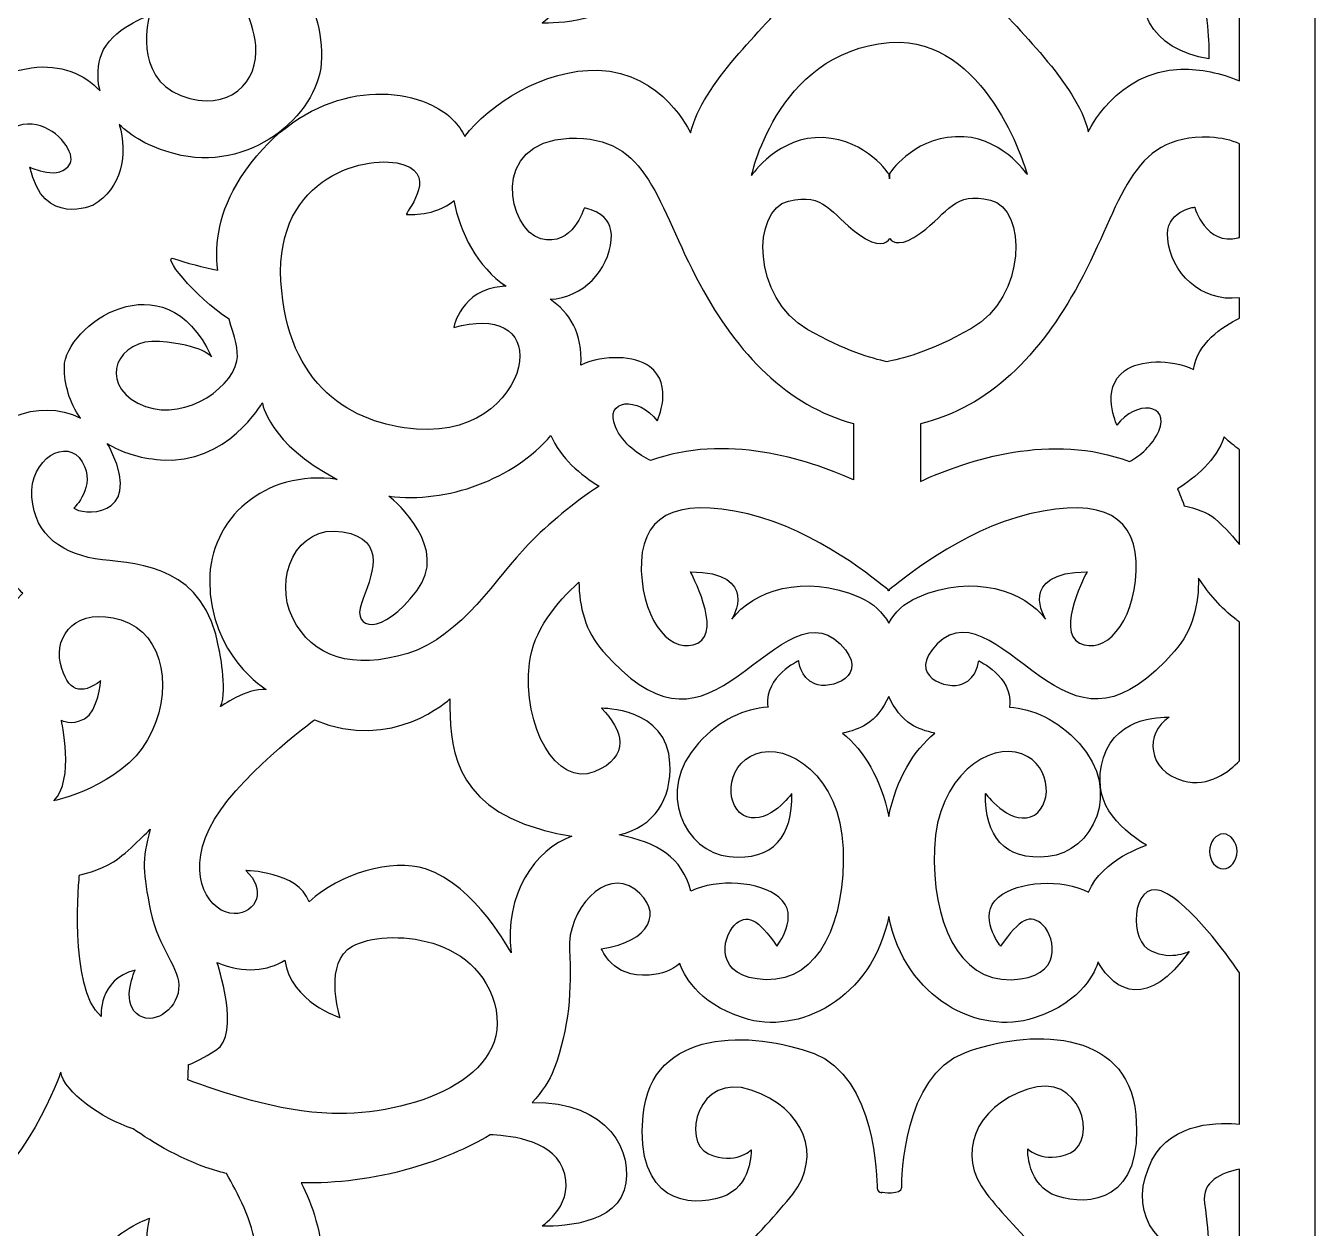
# Model space of a CAD drawing. Header units: centimetres. Extents: x -21.96 to -17.18, y -0.78 to 9.
# Drawn here: x -19.08 to -17.18, y 4.051 to 5.823 of the extents above; entities that cross this region are included whole.
import ezdxf

# ---------------------------------------------------------------- set-up
doc = ezdxf.new("R2010")
doc.units = ezdxf.units.CM
doc.header["$MEASUREMENT"] = 0
doc.layers.add('layer 1', color=7, linetype='Continuous')

msp = doc.modelspace()

# ---------------------------------------------------------------- linework, layer by layer
at = {"layer": 'layer 1', "color": 250}
for points, knots in [([(-21.95627, 9.00077), (-21.95627, 9.00077), (-17.17957, 9.00077), (-17.17957, 9.00077), (-17.17957, 9.00077), (-17.17957, 9.00077), (-17.17957, -0.7761), (-17.17957, -0.7761), (-17.17957, -0.7761), (-17.17957, -0.7761), (-21.95627, -0.7761), (-21.95627, -0.7761), (-21.95627, -0.7761), (-21.95627, -0.7761), (-21.95627, 9.00077), (-21.95627, 9.00077)], [0, 0, 0, 0, 0.2, 0.2, 0.2, 0.2, 0.4, 0.4, 0.4, 0.4, 0.6, 0.6, 0.6, 0.6, 1, 1, 1, 1]), ([(-17.2913, 6.19989), (-17.2913, 6.19989), (-17.2913, 5.97524), (-17.2913, 5.97524), (-17.2913, 5.97524), (-17.31628, 5.97772), (-17.39076, 5.97988), (-17.42011, 5.92201), (-17.42011, 5.92201), (-17.45559, 5.85198), (-17.42173, 5.78745), (-17.33621, 5.77371), (-17.33621, 5.77371), (-17.33621, 5.77371), (-17.3346, 5.80393), (-17.34266, 5.85884), (-17.34266, 5.85884), (-17.34734, 5.89067), (-17.31736, 5.90358), (-17.2913, 5.90882), (-17.2913, 5.90882), (-17.2913, 5.90882), (-17.2913, 5.7417), (-17.2913, 5.7417), (-17.2913, 5.7417), (-17.31871, 5.7528), (-17.34822, 5.75945), (-17.37742, 5.75854), (-17.37742, 5.75854), (-17.47371, 5.75557), (-17.51397, 5.66616), (-17.51397, 5.66616), (-17.51397, 5.66616), (-17.53147, 5.74067), (-17.62075, 5.81664), (-17.66452, 5.87328), (-17.66452, 5.87328), (-17.70828, 5.9299), (-17.68203, 5.99993), (-17.60325, 6.02674), (-17.60325, 6.02674), (-17.52446, 6.05356), (-17.49995, 5.95075), (-17.54022, 5.93288), (-17.54022, 5.93288), (-17.58049, 5.91499), (-17.60325, 5.93883), (-17.60325, 5.93883), (-17.60325, 5.93883), (-17.60325, 5.93883), (-17.605, 5.88371), (-17.55948, 5.86881), (-17.55948, 5.86881), (-17.51397, 5.85391), (-17.43168, 5.85987), (-17.44393, 5.9895), (-17.44393, 5.9895), (-17.45619, 6.11913), (-17.605, 6.11465), (-17.69604, 6.08038), (-17.69604, 6.08038), (-17.78707, 6.04611), (-17.78882, 5.89413), (-17.78882, 5.88222), (-17.78882, 5.88222), (-17.78882, 5.87029), (-17.81857, 5.87477), (-17.81857, 5.87477), (-17.81857, 5.87477), (-17.81857, 5.87477), (-17.81829, 5.8738), (-17.81829, 5.8738), (-17.81829, 5.8738), (-17.82225, 5.87498), (-17.82512, 5.8771), (-17.82512, 5.88079), (-17.82512, 5.88079), (-17.82512, 5.89269), (-17.82687, 6.04469), (-17.9179, 6.07895), (-17.9179, 6.07895), (-18.00894, 6.11321), (-18.15774, 6.1177), (-18.16999, 5.98807), (-18.16999, 5.98807), (-18.18225, 5.85844), (-18.09997, 5.85248), (-18.05446, 5.86738), (-18.05446, 5.86738), (-18.00894, 5.88227), (-18.01069, 5.93741), (-18.01069, 5.93741), (-18.01069, 5.93741), (-18.01069, 5.93741), (-18.03344, 5.91356), (-18.0737, 5.93143), (-18.0737, 5.93143), (-18.11397, 5.94933), (-18.08946, 6.05214), (-18.01069, 6.02533), (-18.01069, 6.02533), (-17.9319, 5.99849), (-17.90565, 5.92846), (-17.94941, 5.87185), (-17.94941, 5.87185), (-17.99317, 5.81522), (-18.08246, 5.73923), (-18.09997, 5.66474), (-18.09997, 5.66474), (-18.09997, 5.66474), (-18.14024, 5.75414), (-18.23651, 5.75712), (-18.23651, 5.75712), (-18.31583, 5.75958), (-18.39753, 5.70641), (-18.43267, 5.65928), (-18.43267, 5.65928), (-18.44058, 5.67676), (-18.45544, 5.69315), (-18.48019, 5.70518), (-18.48019, 5.70518), (-18.55709, 5.74257), (-18.68237, 5.7228), (-18.76295, 5.59865), (-18.76295, 5.59865), (-18.79544, 5.5486), (-18.80103, 5.50258), (-18.7968, 5.46246), (-18.7968, 5.46246), (-18.81645, 5.46677), (-18.84487, 5.47345), (-18.8602, 5.47924), (-18.8602, 5.47924), (-18.88321, 5.48797), (-18.83082, 5.42347), (-18.78009, 5.39014), (-18.78009, 5.39014), (-18.77218, 5.36481), (-18.76533, 5.34412), (-18.76848, 5.32909), (-18.76848, 5.32909), (-18.77823, 5.28298), (-18.85602, 5.23569), (-18.91438, 5.26644), (-18.91438, 5.26644), (-18.9727, 5.29718), (-18.94493, 5.3622), (-18.88242, 5.35747), (-18.88242, 5.35747), (-18.8199, 5.35273), (-18.80603, 5.335), (-18.80603, 5.335), (-18.80603, 5.335), (-18.87547, 5.48515), (-19.02273, 5.37994), (-19.02273, 5.31963), (-19.02273, 5.31963), (-19.02273, 5.29432), (-19.01521, 5.26753), (-18.99918, 5.24445), (-18.99918, 5.24445), (-19.05947, 5.27592), (-19.14533, 5.24242), (-19.16263, 5.17454), (-19.16263, 5.17454), (-19.18539, 5.08514), (-19.08416, 4.9863), (-19.08416, 4.9863), (-19.08416, 4.9863), (-19.13659, 4.93595), (-19.11105, 4.85127), (-19.11105, 4.85127), (-19.11105, 4.85127), (-19.14734, 4.87416), (-19.19304, 4.87988), (-19.21321, 4.82382), (-19.21321, 4.82382), (-19.23338, 4.76775), (-19.18364, 4.74487), (-19.18364, 4.74487), (-19.18364, 4.74487), (-19.19304, 4.77348), (-19.17155, 4.80552), (-19.13928, 4.80095), (-19.13928, 4.80095), (-19.10701, 4.79637), (-19.07878, 4.74373), (-19.09895, 4.70024), (-19.09895, 4.70024), (-19.11912, 4.65679), (-19.19575, 4.66021), (-19.28448, 4.72656), (-19.28448, 4.72656), (-19.3732, 4.79292), (-19.40317, 4.91963), (-19.39217, 5.00067), (-19.39217, 5.00067), (-19.38767, 5.03393), (-19.37701, 5.06325), (-19.36597, 5.08628), (-19.36597, 5.08628), (-19.34105, 5.06231), (-19.30971, 5.05073), (-19.27495, 5.05073), (-19.27495, 5.05073), (-19.20774, 5.05073), (-19.16674, 5.11612), (-19.16674, 5.11612), (-19.16674, 5.11612), (-19.23674, 5.10347), (-19.28127, 5.12697), (-19.31097, 5.18111), (-19.31097, 5.18111), (-19.34067, 5.23526), (-19.30885, 5.28762), (-19.25583, 5.33637), (-19.25583, 5.33637), (-19.2028, 5.38511), (-19.17735, 5.5548), (-19.17735, 5.5548), (-19.17735, 5.5548), (-19.10736, 5.76601), (-18.99918, 5.64685), (-19.01403, 5.61978), (-19.01403, 5.61978), (-19.02888, 5.59271), (-19.0734, 5.61436), (-19.0734, 5.61436), (-19.0734, 5.61436), (-19.05433, 5.52411), (-18.98008, 5.5584), (-18.98008, 5.5584), (-18.98008, 5.5584), (-18.93902, 5.58227), (-18.92824, 5.63269), (-18.94191, 5.67737), (-18.94191, 5.67737), (-18.92451, 5.65983), (-18.89861, 5.64436), (-18.86123, 5.63421), (-18.86123, 5.63421), (-18.74975, 5.60394), (-18.65012, 5.69073), (-18.64419, 5.76745), (-18.64419, 5.76745), (-18.64061, 5.81383), (-18.65871, 5.8606), (-18.67358, 5.89032), (-18.67358, 5.89032), (-18.62222, 5.88947), (-18.56702, 5.89595), (-18.51137, 5.91202), (-18.51137, 5.91202), (-18.46829, 5.92444), (-18.42859, 5.94128), (-18.39524, 5.96111), (-18.39524, 5.96111), (-18.37481, 5.96072), (-18.3071, 5.95606), (-18.28864, 5.91253), (-18.28864, 5.91253), (-18.2668, 5.8611), (-18.31886, 5.82679), (-18.31886, 5.82679), (-18.31886, 5.82679), (-18.31886, 5.82679), (-18.21477, 5.82108), (-18.19798, 5.87966), (-18.19798, 5.87966), (-18.18183, 5.936), (-18.22157, 6.01082), (-18.33363, 6.00886), (-18.33363, 6.00886), (-18.3187, 6.02451), (-18.30762, 6.04104), (-18.3013, 6.05801), (-18.3013, 6.05801), (-18.27853, 6.11912), (-18.27503, 6.17574), (-18.27853, 6.23383), (-18.27853, 6.23383), (-18.28204, 6.29195), (-18.22601, 6.35601), (-18.18225, 6.32324), (-18.18225, 6.32324), (-18.13848, 6.29046), (-18.15949, 6.24576), (-18.23127, 6.23534), (-18.23127, 6.23534), (-18.23127, 6.23534), (-18.21552, 6.19211), (-18.16124, 6.1966), (-18.16124, 6.1966), (-18.14184, 6.19819), (-18.12673, 6.20398), (-18.11574, 6.21382), (-18.11574, 6.21382), (-18.11116, 6.19945), (-18.09189, 6.15626), (-18.02216, 6.13342), (-18.02216, 6.13342), (-17.94149, 6.10702), (-17.83237, 6.16132), (-17.80801, 6.28282), (-17.80801, 6.28282), (-17.78362, 6.16132), (-17.67453, 6.10702), (-17.59386, 6.13342), (-17.59386, 6.13342), (-17.52013, 6.15756), (-17.50286, 6.20445), (-17.49964, 6.21598), (-17.49964, 6.21598), (-17.47409, 6.17078), (-17.42564, 6.14659), (-17.36526, 6.23136), (-17.36526, 6.23136), (-17.36526, 6.23136), (-17.39751, 6.21628), (-17.42655, 6.23547), (-17.42655, 6.23547), (-17.45559, 6.25472), (-17.44753, 6.3467), (-17.39751, 6.3165), (-17.39751, 6.3165), (-17.35279, 6.28949), (-17.30163, 6.21529), (-17.2913, 6.19989)], [0, 0, 0, 0, 0.0120482, 0.0120482, 0.0120482, 0.0120482, 0.0240964, 0.0240964, 0.0240964, 0.0240964, 0.0361446, 0.0361446, 0.0361446, 0.0361446, 0.0481928, 0.0481928, 0.0481928, 0.0481928, 0.060241, 0.060241, 0.060241, 0.060241, 0.0722892, 0.0722892, 0.0722892, 0.0722892, 0.0843373, 0.0843373, 0.0843373, 0.0843373, 0.0963855, 0.0963855, 0.0963855, 0.0963855, 0.1084337, 0.1084337, 0.1084337, 0.1084337, 0.1204819, 0.1204819, 0.1204819, 0.1204819, 0.1325301, 0.1325301, 0.1325301, 0.1325301, 0.1445783, 0.1445783, 0.1445783, 0.1445783, 0.1566265, 0.1566265, 0.1566265, 0.1566265, 0.1686747, 0.1686747, 0.1686747, 0.1686747, 0.1807229, 0.1807229, 0.1807229, 0.1807229, 0.1927711, 0.1927711, 0.1927711, 0.1927711, 0.2048193, 0.2048193, 0.2048193, 0.2048193, 0.2168675, 0.2168675, 0.2168675, 0.2168675, 0.2289157, 0.2289157, 0.2289157, 0.2289157, 0.2409639, 0.2409639, 0.2409639, 0.2409639, 0.253012, 0.253012, 0.253012, 0.253012, 0.2650602, 0.2650602, 0.2650602, 0.2650602, 0.2771084, 0.2771084, 0.2771084, 0.2771084, 0.2891566, 0.2891566, 0.2891566, 0.2891566, 0.3012048, 0.3012048, 0.3012048, 0.3012048, 0.313253, 0.313253, 0.313253, 0.313253, 0.3253012, 0.3253012, 0.3253012, 0.3253012, 0.3373494, 0.3373494, 0.3373494, 0.3373494, 0.3493976, 0.3493976, 0.3493976, 0.3493976, 0.3614458, 0.3614458, 0.3614458, 0.3614458, 0.373494, 0.373494, 0.373494, 0.373494, 0.3855422, 0.3855422, 0.3855422, 0.3855422, 0.3975904, 0.3975904, 0.3975904, 0.3975904, 0.4096386, 0.4096386, 0.4096386, 0.4096386, 0.4216867, 0.4216867, 0.4216867, 0.4216867, 0.4337349, 0.4337349, 0.4337349, 0.4337349, 0.4457831, 0.4457831, 0.4457831, 0.4457831, 0.4578313, 0.4578313, 0.4578313, 0.4578313, 0.4698795, 0.4698795, 0.4698795, 0.4698795, 0.4819277, 0.4819277, 0.4819277, 0.4819277, 0.4939759, 0.4939759, 0.4939759, 0.4939759, 0.5060241, 0.5060241, 0.5060241, 0.5060241, 0.5180723, 0.5180723, 0.5180723, 0.5180723, 0.5301205, 0.5301205, 0.5301205, 0.5301205, 0.5421687, 0.5421687, 0.5421687, 0.5421687, 0.5542169, 0.5542169, 0.5542169, 0.5542169, 0.5662651, 0.5662651, 0.5662651, 0.5662651, 0.5783133, 0.5783133, 0.5783133, 0.5783133, 0.5903614, 0.5903614, 0.5903614, 0.5903614, 0.6024096, 0.6024096, 0.6024096, 0.6024096, 0.6144578, 0.6144578, 0.6144578, 0.6144578, 0.626506, 0.626506, 0.626506, 0.626506, 0.6385542, 0.6385542, 0.6385542, 0.6385542, 0.6506024, 0.6506024, 0.6506024, 0.6506024, 0.6626506, 0.6626506, 0.6626506, 0.6626506, 0.6746988, 0.6746988, 0.6746988, 0.6746988, 0.686747, 0.686747, 0.686747, 0.686747, 0.6987952, 0.6987952, 0.6987952, 0.6987952, 0.7108434, 0.7108434, 0.7108434, 0.7108434, 0.7228916, 0.7228916, 0.7228916, 0.7228916, 0.7349398, 0.7349398, 0.7349398, 0.7349398, 0.746988, 0.746988, 0.746988, 0.746988, 0.7590361, 0.7590361, 0.7590361, 0.7590361, 0.7710843, 0.7710843, 0.7710843, 0.7710843, 0.7831325, 0.7831325, 0.7831325, 0.7831325, 0.7951807, 0.7951807, 0.7951807, 0.7951807, 0.8072289, 0.8072289, 0.8072289, 0.8072289, 0.8192771, 0.8192771, 0.8192771, 0.8192771, 0.8313253, 0.8313253, 0.8313253, 0.8313253, 0.8433735, 0.8433735, 0.8433735, 0.8433735, 0.8554217, 0.8554217, 0.8554217, 0.8554217, 0.8674699, 0.8674699, 0.8674699, 0.8674699, 0.8795181, 0.8795181, 0.8795181, 0.8795181, 0.8915663, 0.8915663, 0.8915663, 0.8915663, 0.9036145, 0.9036145, 0.9036145, 0.9036145, 0.9156627, 0.9156627, 0.9156627, 0.9156627, 0.9277108, 0.9277108, 0.9277108, 0.9277108, 0.939759, 0.939759, 0.939759, 0.939759, 0.9518072, 0.9518072, 0.9518072, 0.9518072, 0.9638554, 0.9638554, 0.9638554, 0.9638554, 0.9759036, 0.9759036, 0.9759036, 0.9759036, 1, 1, 1, 1]), ([(-18.97019, 5.72671), (-18.99337, 5.75146), (-19.02775, 5.76668), (-19.07129, 5.76061), (-19.07129, 5.76061), (-19.20067, 5.74255), (-19.21533, 5.63502), (-19.21533, 5.63502), (-19.21533, 5.63502), (-19.26295, 5.70518), (-19.39848, 5.77687), (-19.50652, 5.74726), (-19.50652, 5.74726), (-19.50679, 5.74719), (-19.50705, 5.7471), (-19.50732, 5.74703), (-19.50732, 5.74703), (-19.51914, 5.76022), (-19.55278, 5.80205), (-19.54575, 5.84388), (-19.54575, 5.84388), (-19.53727, 5.89442), (-19.42486, 5.9233), (-19.37607, 5.90164), (-19.37607, 5.90164), (-19.32728, 5.87998), (-19.35274, 5.82582), (-19.35274, 5.82582), (-19.35274, 5.82582), (-19.33069, 5.83956), (-19.32215, 5.85561), (-19.32167, 5.87193), (-19.32167, 5.87193), (-19.27433, 5.84456), (-19.22211, 5.83503), (-19.17603, 5.85694), (-19.17603, 5.85694), (-19.07968, 5.90269), (-19.02815, 6.05335), (-19.02815, 6.05335), (-19.02815, 6.05335), (-19.02283, 6.02463), (-18.96823, 5.98513), (-18.92126, 5.96999), (-18.92126, 5.96999), (-18.89449, 5.95119), (-18.84651, 5.92131), (-18.79489, 5.90706), (-18.79489, 5.90706), (-18.79115, 5.90604), (-18.78741, 5.90505), (-18.78358, 5.90412), (-18.78358, 5.90412), (-18.76835, 5.8768), (-18.7449, 5.83375), (-18.7408, 5.7938), (-18.7408, 5.7938), (-18.73536, 5.74104), (-18.77959, 5.69256), (-18.85109, 5.71999), (-18.85109, 5.71999), (-18.92259, 5.7474), (-18.8974, 5.83821), (-18.8974, 5.83821), (-18.8974, 5.83821), (-18.8974, 5.83821), (-18.95375, 5.81893), (-18.96797, 5.78057), (-18.96797, 5.78057), (-18.97319, 5.76649), (-18.97522, 5.7471), (-18.97019, 5.72671)], [0, 0, 0, 0, 0.0526316, 0.0526316, 0.0526316, 0.0526316, 0.1052632, 0.1052632, 0.1052632, 0.1052632, 0.1578947, 0.1578947, 0.1578947, 0.1578947, 0.2105263, 0.2105263, 0.2105263, 0.2105263, 0.2631579, 0.2631579, 0.2631579, 0.2631579, 0.3157895, 0.3157895, 0.3157895, 0.3157895, 0.3684211, 0.3684211, 0.3684211, 0.3684211, 0.4210526, 0.4210526, 0.4210526, 0.4210526, 0.4736842, 0.4736842, 0.4736842, 0.4736842, 0.5263158, 0.5263158, 0.5263158, 0.5263158, 0.5789474, 0.5789474, 0.5789474, 0.5789474, 0.6315789, 0.6315789, 0.6315789, 0.6315789, 0.6842105, 0.6842105, 0.6842105, 0.6842105, 0.7368421, 0.7368421, 0.7368421, 0.7368421, 0.7894737, 0.7894737, 0.7894737, 0.7894737, 0.8421053, 0.8421053, 0.8421053, 0.8421053, 0.8947368, 0.8947368, 0.8947368, 0.8947368, 1, 1, 1, 1]), ([(-17.80699, 5.59686), (-17.80699, 5.59686), (-17.80675, 5.60481), (-17.80675, 5.60481), (-17.80675, 5.60481), (-17.80675, 5.60481), (-17.77478, 5.65567), (-17.7095, 5.65921), (-17.7095, 5.65921), (-17.64421, 5.66276), (-17.60391, 5.60364), (-17.60391, 5.60364), (-17.60391, 5.60364), (-17.60391, 5.60364), (-17.65704, 5.79387), (-17.79121, 5.79867), (-17.79121, 5.79867), (-17.79121, 5.79867), (-17.79121, 5.7986), (-17.79121, 5.7986), (-17.79121, 5.7986), (-17.96946, 5.79609), (-18.01001, 5.60221), (-18.01001, 5.60221), (-18.01001, 5.60221), (-18.01001, 5.60221), (-17.96972, 5.66131), (-17.90443, 5.65778), (-17.90443, 5.65778), (-17.83913, 5.65422), (-17.8072, 5.60338), (-17.8072, 5.60338), (-17.8072, 5.60338), (-17.8072, 5.60338), (-17.80699, 5.59686), (-17.80699, 5.59686)], [0, 0, 0, 0, 0.1, 0.1, 0.1, 0.1, 0.2, 0.2, 0.2, 0.2, 0.3, 0.3, 0.3, 0.3, 0.4, 0.4, 0.4, 0.4, 0.5, 0.5, 0.5, 0.5, 0.6, 0.6, 0.6, 0.6, 0.7, 0.7, 0.7, 0.7, 0.8, 0.8, 0.8, 0.8, 1, 1, 1, 1]), ([(-17.2913, 5.64849), (-17.2913, 5.64849), (-17.2913, 5.51075), (-17.2913, 5.51075), (-17.2913, 5.51075), (-17.2919, 5.51055), (-17.29249, 5.51037), (-17.29309, 5.51022), (-17.29309, 5.51022), (-17.34069, 5.49776), (-17.35719, 5.55541), (-17.35719, 5.55541), (-17.35719, 5.55541), (-17.35719, 5.55541), (-17.40205, 5.54975), (-17.39685, 5.50883), (-17.39685, 5.50883), (-17.39255, 5.45947), (-17.34833, 5.41467), (-17.2913, 5.42181), (-17.2913, 5.42181), (-17.2913, 5.42181), (-17.2913, 5.39162), (-17.2913, 5.39162), (-17.2913, 5.39162), (-17.31676, 5.37914), (-17.35375, 5.35464), (-17.35867, 5.31608), (-17.35867, 5.31608), (-17.39381, 5.33211), (-17.43845, 5.33035), (-17.46039, 5.31424), (-17.46039, 5.31424), (-17.49686, 5.2875), (-17.47171, 5.23398), (-17.47171, 5.23398), (-17.47171, 5.23398), (-17.44403, 5.27143), (-17.39248, 5.26608), (-17.41009, 5.22542), (-17.41009, 5.22542), (-17.41937, 5.20397), (-17.43774, 5.18934), (-17.45305, 5.18036), (-17.45305, 5.18036), (-17.5677, 5.22415), (-17.69208, 5.18291), (-17.76131, 5.15115), (-17.76131, 5.15115), (-17.76131, 5.15115), (-17.76131, 5.23596), (-17.76131, 5.23596), (-17.76131, 5.23596), (-17.65973, 5.261), (-17.58539, 5.3362), (-17.5275, 5.4432), (-17.5275, 5.4432), (-17.46339, 5.56165), (-17.45424, 5.66296), (-17.3352, 5.65829), (-17.3352, 5.65829), (-17.31738, 5.65759), (-17.30291, 5.65404), (-17.2913, 5.64849)], [0, 0, 0, 0, 0.0588235, 0.0588235, 0.0588235, 0.0588235, 0.1176471, 0.1176471, 0.1176471, 0.1176471, 0.1764706, 0.1764706, 0.1764706, 0.1764706, 0.2352941, 0.2352941, 0.2352941, 0.2352941, 0.2941176, 0.2941176, 0.2941176, 0.2941176, 0.3529412, 0.3529412, 0.3529412, 0.3529412, 0.4117647, 0.4117647, 0.4117647, 0.4117647, 0.4705882, 0.4705882, 0.4705882, 0.4705882, 0.5294118, 0.5294118, 0.5294118, 0.5294118, 0.5882353, 0.5882353, 0.5882353, 0.5882353, 0.6470588, 0.6470588, 0.6470588, 0.6470588, 0.7058824, 0.7058824, 0.7058824, 0.7058824, 0.7647059, 0.7647059, 0.7647059, 0.7647059, 0.8235294, 0.8235294, 0.8235294, 0.8235294, 0.8823529, 0.8823529, 0.8823529, 0.8823529, 1, 1, 1, 1]), ([(-18.30711, 5.41966), (-18.2791, 5.40109), (-18.25827, 5.36896), (-18.26178, 5.32256), (-18.26178, 5.32256), (-18.2267, 5.33839), (-18.18229, 5.3366), (-18.16044, 5.32057), (-18.16044, 5.32057), (-18.12397, 5.2938), (-18.14911, 5.24028), (-18.14911, 5.24028), (-18.14911, 5.24028), (-18.17679, 5.27774), (-18.22835, 5.27241), (-18.21075, 5.23172), (-18.21075, 5.23172), (-18.19957, 5.2059), (-18.17525, 5.19), (-18.15895, 5.18182), (-18.15895, 5.18182), (-18.04836, 5.2221), (-17.92943, 5.18458), (-17.86011, 5.15361), (-17.86011, 5.15361), (-17.86011, 5.15361), (-17.86011, 5.23651), (-17.86011, 5.23651), (-17.86011, 5.23651), (-17.95787, 5.26331), (-18.02998, 5.3374), (-18.08644, 5.44175), (-18.08644, 5.44175), (-18.15053, 5.56022), (-18.15969, 5.66154), (-18.27874, 5.65686), (-18.27874, 5.65686), (-18.39776, 5.65217), (-18.36846, 5.52126), (-18.32086, 5.50878), (-18.32086, 5.50878), (-18.27324, 5.49632), (-18.25675, 5.554), (-18.25675, 5.554), (-18.25675, 5.554), (-18.25675, 5.554), (-18.21189, 5.54831), (-18.21709, 5.50739), (-18.21709, 5.50739), (-18.22098, 5.46263), (-18.25776, 5.42158), (-18.30711, 5.41966)], [0, 0, 0, 0, 0.0714286, 0.0714286, 0.0714286, 0.0714286, 0.1428571, 0.1428571, 0.1428571, 0.1428571, 0.2142857, 0.2142857, 0.2142857, 0.2142857, 0.2857143, 0.2857143, 0.2857143, 0.2857143, 0.3571429, 0.3571429, 0.3571429, 0.3571429, 0.4285714, 0.4285714, 0.4285714, 0.4285714, 0.5, 0.5, 0.5, 0.5, 0.5714286, 0.5714286, 0.5714286, 0.5714286, 0.6428571, 0.6428571, 0.6428571, 0.6428571, 0.7142857, 0.7142857, 0.7142857, 0.7142857, 0.7857143, 0.7857143, 0.7857143, 0.7857143, 0.8571429, 0.8571429, 0.8571429, 0.8571429, 1, 1, 1, 1]), ([(-18.44894, 5.56498), (-18.44897, 5.56497), (-18.449, 5.56493), (-18.44905, 5.56488), (-18.44905, 5.56488), (-18.47651, 5.54151), (-18.51498, 5.54465), (-18.51864, 5.54465), (-18.51864, 5.54465), (-18.52229, 5.54465), (-18.47103, 5.60075), (-18.52229, 5.61788), (-18.52229, 5.61788), (-18.57357, 5.63502), (-18.71275, 5.60231), (-18.70358, 5.44645), (-18.70358, 5.44645), (-18.69446, 5.29058), (-18.59921, 5.23602), (-18.50399, 5.22824), (-18.50399, 5.22824), (-18.40875, 5.22043), (-18.35748, 5.28279), (-18.35199, 5.32798), (-18.35199, 5.32798), (-18.3465, 5.37318), (-18.38495, 5.39656), (-18.44905, 5.37787), (-18.44905, 5.37787), (-18.44905, 5.37787), (-18.43805, 5.43396), (-18.37765, 5.43865), (-18.37765, 5.43865), (-18.37568, 5.4388), (-18.37369, 5.43888), (-18.37168, 5.4389), (-18.37168, 5.4389), (-18.41415, 5.46653), (-18.44004, 5.51865), (-18.44894, 5.56498)], [0, 0, 0, 0, 0.0909091, 0.0909091, 0.0909091, 0.0909091, 0.1818182, 0.1818182, 0.1818182, 0.1818182, 0.2727273, 0.2727273, 0.2727273, 0.2727273, 0.3636364, 0.3636364, 0.3636364, 0.3636364, 0.4545455, 0.4545455, 0.4545455, 0.4545455, 0.5454545, 0.5454545, 0.5454545, 0.5454545, 0.6363636, 0.6363636, 0.6363636, 0.6363636, 0.7272727, 0.7272727, 0.7272727, 0.7272727, 0.8181818, 0.8181818, 0.8181818, 0.8181818, 1, 1, 1, 1]), ([(-17.8107, 5.32761), (-17.79211, 5.33079), (-17.74806, 5.34142), (-17.68682, 5.37617), (-17.68682, 5.37617), (-17.60441, 5.42295), (-17.60391, 5.55279), (-17.65811, 5.56579), (-17.65811, 5.56579), (-17.71228, 5.57879), (-17.71924, 5.54808), (-17.7609, 5.51733), (-17.7609, 5.51733), (-17.78921, 5.49645), (-17.80148, 5.50284), (-17.80645, 5.50909), (-17.80645, 5.50909), (-17.81065, 5.50256), (-17.82254, 5.49341), (-17.85304, 5.5159), (-17.85304, 5.5159), (-17.89472, 5.54664), (-17.90166, 5.57738), (-17.95584, 5.56437), (-17.95584, 5.56437), (-18.01001, 5.55137), (-18.00953, 5.4215), (-17.92711, 5.37474), (-17.92711, 5.37474), (-17.87295, 5.34402), (-17.83222, 5.33215), (-17.8107, 5.32761)], [0, 0, 0, 0, 0.1111111, 0.1111111, 0.1111111, 0.1111111, 0.2222222, 0.2222222, 0.2222222, 0.2222222, 0.3333333, 0.3333333, 0.3333333, 0.3333333, 0.4444444, 0.4444444, 0.4444444, 0.4444444, 0.5555556, 0.5555556, 0.5555556, 0.5555556, 0.6666667, 0.6666667, 0.6666667, 0.6666667, 0.7777778, 0.7777778, 0.7777778, 0.7777778, 1, 1, 1, 1]), ([(-18.95952, 5.20704), (-18.95701, 5.20293), (-18.95466, 5.19855), (-18.95255, 5.1939), (-18.95255, 5.1939), (-18.90704, 5.09408), (-18.9998, 5.10154), (-19.00856, 5.11195), (-19.00856, 5.11195), (-19.00856, 5.11195), (-18.97518, 5.14321), (-18.99638, 5.1802), (-18.99638, 5.1802), (-19.01759, 5.21721), (-19.07486, 5.18472), (-19.07063, 5.12786), (-19.07063, 5.12786), (-19.06638, 5.07099), (-19.02397, 5.04211), (-18.96669, 5.03579), (-18.96669, 5.03579), (-18.90944, 5.02947), (-18.81599, 5.02554), (-18.79498, 4.90486), (-18.79498, 4.90486), (-18.79498, 4.90486), (-18.78167, 4.84557), (-18.79243, 4.81926), (-18.79243, 4.81926), (-18.79243, 4.81926), (-18.7548, 4.84671), (-18.72522, 4.84441), (-18.72522, 4.84441), (-18.72522, 4.84441), (-18.80857, 4.89437), (-18.80857, 5.005), (-18.80857, 5.005), (-18.80857, 5.0956), (-18.72826, 5.16915), (-18.6205, 5.1541), (-18.6205, 5.1541), (-18.72265, 5.20711), (-18.73106, 5.26719), (-18.73106, 5.26719), (-18.73106, 5.26719), (-18.73106, 5.26719), (-18.78235, 5.17525), (-18.88124, 5.18305), (-18.88124, 5.18305), (-18.91299, 5.18553), (-18.93892, 5.1943), (-18.95952, 5.20704)], [0, 0, 0, 0, 0.0714286, 0.0714286, 0.0714286, 0.0714286, 0.1428571, 0.1428571, 0.1428571, 0.1428571, 0.2142857, 0.2142857, 0.2142857, 0.2142857, 0.2857143, 0.2857143, 0.2857143, 0.2857143, 0.3571429, 0.3571429, 0.3571429, 0.3571429, 0.4285714, 0.4285714, 0.4285714, 0.4285714, 0.5, 0.5, 0.5, 0.5, 0.5714286, 0.5714286, 0.5714286, 0.5714286, 0.6428571, 0.6428571, 0.6428571, 0.6428571, 0.7142857, 0.7142857, 0.7142857, 0.7142857, 0.7857143, 0.7857143, 0.7857143, 0.7857143, 0.8571429, 0.8571429, 0.8571429, 0.8571429, 1, 1, 1, 1]), ([(-18.30579, 5.21899), (-18.36053, 5.15458), (-18.45845, 5.11836), (-18.54448, 5.12945), (-18.54448, 5.12945), (-18.5335, 5.12043), (-18.45517, 5.05269), (-18.50338, 4.98978), (-18.50338, 4.98978), (-18.55514, 4.92225), (-18.59883, 4.93204), (-18.58504, 4.9712), (-18.58504, 4.9712), (-18.57123, 5.01035), (-18.54363, 5.06517), (-18.61265, 5.0769), (-18.61265, 5.0769), (-18.68166, 5.08865), (-18.71501, 5.00742), (-18.68625, 4.94965), (-18.68625, 4.94965), (-18.6575, 4.8919), (-18.59738, 4.87287), (-18.51682, 4.8978), (-18.51682, 4.8978), (-18.43623, 4.92274), (-18.38495, 5.01158), (-18.33917, 5.05833), (-18.33917, 5.05833), (-18.30883, 5.08932), (-18.27208, 5.11961), (-18.23472, 5.14423), (-18.23472, 5.14423), (-18.26094, 5.16007), (-18.29277, 5.18582), (-18.30579, 5.21899)], [0, 0, 0, 0, 0.1, 0.1, 0.1, 0.1, 0.2, 0.2, 0.2, 0.2, 0.3, 0.3, 0.3, 0.3, 0.4, 0.4, 0.4, 0.4, 0.5, 0.5, 0.5, 0.5, 0.6, 0.6, 0.6, 0.6, 0.7, 0.7, 0.7, 0.7, 0.8, 0.8, 0.8, 0.8, 1, 1, 1, 1]), ([(-17.2913, 5.19785), (-17.2913, 5.19785), (-17.2913, 5.05806), (-17.2913, 5.05806), (-17.2913, 5.05806), (-17.29784, 5.06641), (-17.31154, 5.08291), (-17.32751, 5.09652), (-17.32751, 5.09652), (-17.33862, 5.10596), (-17.35686, 5.11167), (-17.37246, 5.11502), (-17.37246, 5.11502), (-17.37734, 5.12867), (-17.38145, 5.13778), (-17.38256, 5.14013), (-17.38256, 5.14013), (-17.35602, 5.15676), (-17.325, 5.18311), (-17.31359, 5.21669), (-17.31359, 5.21669), (-17.30566, 5.20903), (-17.29787, 5.20272), (-17.2913, 5.19785)], [0, 0, 0, 0, 0.1428571, 0.1428571, 0.1428571, 0.1428571, 0.2857143, 0.2857143, 0.2857143, 0.2857143, 0.4285714, 0.4285714, 0.4285714, 0.4285714, 0.5714286, 0.5714286, 0.5714286, 0.5714286, 0.7142857, 0.7142857, 0.7142857, 0.7142857, 1, 1, 1, 1]), ([(-17.80801, 4.94235), (-17.81672, 4.95815), (-17.83041, 4.97159), (-17.85026, 4.9803), (-17.85026, 4.9803), (-17.93361, 5.01697), (-18.00862, 4.98859), (-18.03917, 4.94838), (-18.03917, 4.94838), (-18.03917, 4.94838), (-17.99611, 5.01697), (-18.1003, 5.01814), (-18.1003, 5.01814), (-18.1003, 5.01814), (-18.05307, 4.93067), (-18.0892, 4.91293), (-18.0892, 4.91293), (-18.12531, 4.89519), (-18.16976, 4.94012), (-18.17255, 5.01932), (-18.17255, 5.01932), (-18.17532, 5.09854), (-18.12531, 5.12927), (-18.01556, 5.10326), (-18.01556, 5.10326), (-17.91429, 5.07926), (-17.82248, 5.0029), (-17.80891, 4.99126), (-17.80891, 4.99126), (-17.80891, 4.99126), (-17.80883, 4.98978), (-17.80883, 4.98978), (-17.80883, 4.98978), (-17.80883, 4.98978), (-17.80853, 4.99003), (-17.80801, 4.99049), (-17.80801, 4.99049), (-17.80747, 4.99003), (-17.8072, 4.98978), (-17.8072, 4.98978), (-17.8072, 4.98978), (-17.8072, 4.98978), (-17.80711, 4.99126), (-17.80711, 4.99126), (-17.80711, 4.99126), (-17.79358, 5.00287), (-17.70177, 5.07925), (-17.60046, 5.10326), (-17.60046, 5.10326), (-17.4907, 5.12927), (-17.4407, 5.09854), (-17.44347, 5.01932), (-17.44347, 5.01932), (-17.44625, 4.94012), (-17.4907, 4.89519), (-17.52683, 4.91293), (-17.52683, 4.91293), (-17.56295, 4.93067), (-17.51571, 5.01814), (-17.51571, 5.01814), (-17.51571, 5.01814), (-17.6199, 5.01697), (-17.57684, 4.94838), (-17.57684, 4.94838), (-17.57684, 4.94838), (-17.60741, 4.98859), (-17.68242, 5.01697), (-17.76576, 4.9803), (-17.76576, 4.9803), (-17.78561, 4.97159), (-17.7993, 4.95815), (-17.80801, 4.94235)], [0, 0, 0, 0, 0.0526316, 0.0526316, 0.0526316, 0.0526316, 0.1052632, 0.1052632, 0.1052632, 0.1052632, 0.1578947, 0.1578947, 0.1578947, 0.1578947, 0.2105263, 0.2105263, 0.2105263, 0.2105263, 0.2631579, 0.2631579, 0.2631579, 0.2631579, 0.3157895, 0.3157895, 0.3157895, 0.3157895, 0.3684211, 0.3684211, 0.3684211, 0.3684211, 0.4210526, 0.4210526, 0.4210526, 0.4210526, 0.4736842, 0.4736842, 0.4736842, 0.4736842, 0.5263158, 0.5263158, 0.5263158, 0.5263158, 0.5789474, 0.5789474, 0.5789474, 0.5789474, 0.6315789, 0.6315789, 0.6315789, 0.6315789, 0.6842105, 0.6842105, 0.6842105, 0.6842105, 0.7368421, 0.7368421, 0.7368421, 0.7368421, 0.7894737, 0.7894737, 0.7894737, 0.7894737, 0.8421053, 0.8421053, 0.8421053, 0.8421053, 0.8947368, 0.8947368, 0.8947368, 0.8947368, 1, 1, 1, 1]), ([(-18.26448, 5.00282), (-18.29766, 4.97267), (-18.33189, 4.93091), (-18.33733, 4.88378), (-18.33733, 4.88378), (-18.34831, 4.78871), (-18.29703, 4.70143), (-18.24211, 4.72324), (-18.24211, 4.72324), (-18.18716, 4.74506), (-18.19998, 4.78559), (-18.23112, 4.81678), (-18.23112, 4.81678), (-18.23112, 4.81678), (-18.13405, 4.81832), (-18.13039, 4.73572), (-18.13039, 4.73572), (-18.12805, 4.68299), (-18.15278, 4.64272), (-18.20525, 4.63019), (-18.20525, 4.63019), (-18.14851, 4.6185), (-18.11264, 4.59746), (-18.09957, 4.54734), (-18.09957, 4.54734), (-18.06024, 4.56629), (-17.99791, 4.56162), (-17.96978, 4.53845), (-17.96978, 4.53845), (-17.93689, 4.51135), (-17.97296, 4.46624), (-17.97296, 4.46624), (-17.97296, 4.46624), (-18.00053, 4.50685), (-18.01749, 4.51496), (-18.03553, 4.49693), (-18.03553, 4.49693), (-18.05354, 4.47888), (-18.06634, 4.41906), (-17.98836, 4.41685), (-17.98836, 4.41685), (-17.9104, 4.41463), (-17.87139, 4.50311), (-17.8753, 4.61039), (-17.8753, 4.61039), (-17.87921, 4.7177), (-17.95717, 4.76746), (-18.00397, 4.74976), (-18.00397, 4.74976), (-18.05074, 4.73206), (-18.04945, 4.66791), (-18.01697, 4.65684), (-18.01697, 4.65684), (-17.98446, 4.6458), (-17.95067, 4.69115), (-17.95067, 4.69115), (-17.95067, 4.69115), (-17.94939, 4.62921), (-17.97797, 4.5916), (-18.04295, 4.59825), (-18.04295, 4.59825), (-18.10792, 4.60487), (-18.15342, 4.69447), (-18.08843, 4.76525), (-18.08843, 4.76525), (-18.05609, 4.80047), (-18.02055, 4.81624), (-17.9858, 4.8183), (-17.9858, 4.8183), (-17.98605, 4.81949), (-17.98627, 4.82066), (-17.9864, 4.82188), (-17.9864, 4.82188), (-17.99054, 4.86327), (-17.94055, 4.88689), (-17.94055, 4.88689), (-17.94055, 4.88689), (-17.94055, 4.88689), (-17.93918, 4.86207), (-17.91693, 4.85263), (-17.91693, 4.85263), (-17.89472, 4.84316), (-17.83221, 4.86445), (-17.87942, 4.91174), (-17.87942, 4.91174), (-17.92665, 4.95902), (-17.98205, 4.89624), (-18.04065, 4.85728), (-18.04065, 4.85728), (-18.09925, 4.81832), (-18.15237, 4.81363), (-18.22927, 4.90092), (-18.22927, 4.90092), (-18.25515, 4.93028), (-18.26405, 4.96699), (-18.26448, 5.00282)], [0, 0, 0, 0, 0.04, 0.04, 0.04, 0.04, 0.08, 0.08, 0.08, 0.08, 0.12, 0.12, 0.12, 0.12, 0.16, 0.16, 0.16, 0.16, 0.2, 0.2, 0.2, 0.2, 0.24, 0.24, 0.24, 0.24, 0.28, 0.28, 0.28, 0.28, 0.32, 0.32, 0.32, 0.32, 0.36, 0.36, 0.36, 0.36, 0.4, 0.4, 0.4, 0.4, 0.44, 0.44, 0.44, 0.44, 0.48, 0.48, 0.48, 0.48, 0.52, 0.52, 0.52, 0.52, 0.56, 0.56, 0.56, 0.56, 0.6, 0.6, 0.6, 0.6, 0.64, 0.64, 0.64, 0.64, 0.68, 0.68, 0.68, 0.68, 0.72, 0.72, 0.72, 0.72, 0.76, 0.76, 0.76, 0.76, 0.8, 0.8, 0.8, 0.8, 0.84, 0.84, 0.84, 0.84, 0.88, 0.88, 0.88, 0.88, 0.92, 0.92, 0.92, 0.92, 1, 1, 1, 1]), ([(-17.2913, 4.94384), (-17.2913, 4.94384), (-17.2913, 4.73927), (-17.2913, 4.73927), (-17.2913, 4.73927), (-17.30536, 4.72439), (-17.33566, 4.69956), (-17.37422, 4.70999), (-17.37422, 4.70999), (-17.42798, 4.72454), (-17.43041, 4.78071), (-17.39501, 4.8036), (-17.39501, 4.8036), (-17.39501, 4.8036), (-17.47197, 4.80878), (-17.49152, 4.74431), (-17.49152, 4.74431), (-17.51107, 4.67983), (-17.47173, 4.64236), (-17.42817, 4.61488), (-17.42817, 4.61488), (-17.42817, 4.61488), (-17.49344, 4.5949), (-17.51359, 4.54588), (-17.51359, 4.54588), (-17.55269, 4.5665), (-17.61741, 4.56219), (-17.64626, 4.53845), (-17.64626, 4.53845), (-17.67914, 4.51135), (-17.64308, 4.46624), (-17.64308, 4.46624), (-17.64308, 4.46624), (-17.61549, 4.50685), (-17.59852, 4.51496), (-17.58049, 4.49693), (-17.58049, 4.49693), (-17.56246, 4.47888), (-17.54967, 4.41906), (-17.62765, 4.41685), (-17.62765, 4.41685), (-17.70564, 4.41463), (-17.74462, 4.50311), (-17.74072, 4.61039), (-17.74072, 4.61039), (-17.73681, 4.7177), (-17.65885, 4.76746), (-17.61207, 4.74976), (-17.61207, 4.74976), (-17.56528, 4.73206), (-17.56658, 4.66791), (-17.59905, 4.65684), (-17.59905, 4.65684), (-17.63155, 4.6458), (-17.66533, 4.69115), (-17.66533, 4.69115), (-17.66533, 4.69115), (-17.66663, 4.62921), (-17.63806, 4.5916), (-17.57307, 4.59825), (-17.57307, 4.59825), (-17.5081, 4.60487), (-17.46261, 4.69447), (-17.52758, 4.76525), (-17.52758, 4.76525), (-17.55992, 4.80047), (-17.59547, 4.81624), (-17.63023, 4.8183), (-17.63023, 4.8183), (-17.62996, 4.81949), (-17.62974, 4.82066), (-17.62962, 4.82188), (-17.62962, 4.82188), (-17.62545, 4.86327), (-17.67546, 4.88689), (-17.67546, 4.88689), (-17.67546, 4.88689), (-17.67546, 4.88689), (-17.67685, 4.86207), (-17.69907, 4.85263), (-17.69907, 4.85263), (-17.72132, 4.84316), (-17.78383, 4.86445), (-17.73658, 4.91174), (-17.73658, 4.91174), (-17.68937, 4.95902), (-17.63397, 4.89624), (-17.57536, 4.85728), (-17.57536, 4.85728), (-17.51677, 4.81832), (-17.46365, 4.81363), (-17.38672, 4.90092), (-17.38672, 4.90092), (-17.35947, 4.93186), (-17.35106, 4.971), (-17.35154, 5.00864), (-17.35154, 5.00864), (-17.33684, 4.98631), (-17.31853, 4.96457), (-17.29615, 4.94778), (-17.29615, 4.94778), (-17.29446, 4.94651), (-17.29285, 4.94519), (-17.2913, 4.94384)], [0, 0, 0, 0, 0.037037, 0.037037, 0.037037, 0.037037, 0.0740741, 0.0740741, 0.0740741, 0.0740741, 0.1111111, 0.1111111, 0.1111111, 0.1111111, 0.1481481, 0.1481481, 0.1481481, 0.1481481, 0.1851852, 0.1851852, 0.1851852, 0.1851852, 0.2222222, 0.2222222, 0.2222222, 0.2222222, 0.2592593, 0.2592593, 0.2592593, 0.2592593, 0.2962963, 0.2962963, 0.2962963, 0.2962963, 0.3333333, 0.3333333, 0.3333333, 0.3333333, 0.3703704, 0.3703704, 0.3703704, 0.3703704, 0.4074074, 0.4074074, 0.4074074, 0.4074074, 0.4444444, 0.4444444, 0.4444444, 0.4444444, 0.4814815, 0.4814815, 0.4814815, 0.4814815, 0.5185185, 0.5185185, 0.5185185, 0.5185185, 0.5555556, 0.5555556, 0.5555556, 0.5555556, 0.5925926, 0.5925926, 0.5925926, 0.5925926, 0.6296296, 0.6296296, 0.6296296, 0.6296296, 0.6666667, 0.6666667, 0.6666667, 0.6666667, 0.7037037, 0.7037037, 0.7037037, 0.7037037, 0.7407407, 0.7407407, 0.7407407, 0.7407407, 0.7777778, 0.7777778, 0.7777778, 0.7777778, 0.8148148, 0.8148148, 0.8148148, 0.8148148, 0.8518519, 0.8518519, 0.8518519, 0.8518519, 0.8888889, 0.8888889, 0.8888889, 0.8888889, 0.9259259, 0.9259259, 0.9259259, 0.9259259, 1, 1, 1, 1]), ([(-19.02701, 4.79926), (-19.02701, 4.79926), (-19.0069, 4.7104), (-19.03833, 4.68043), (-19.03833, 4.68043), (-19.03833, 4.68043), (-18.93897, 4.70185), (-18.9, 4.77036), (-18.9, 4.77036), (-18.861, 4.83887), (-18.87357, 4.92664), (-18.93897, 4.947), (-18.93897, 4.947), (-19.00438, 4.96732), (-19.03833, 4.92451), (-19.02828, 4.88275), (-19.02828, 4.88275), (-19.01821, 4.841), (-18.99809, 4.83567), (-18.96916, 4.85707), (-18.96916, 4.85707), (-18.96916, 4.85707), (-18.97294, 4.81211), (-18.99305, 4.8014), (-18.99305, 4.8014), (-19.01318, 4.7907), (-19.02701, 4.79926), (-19.02701, 4.79926)], [0, 0, 0, 0, 0.125, 0.125, 0.125, 0.125, 0.25, 0.25, 0.25, 0.25, 0.375, 0.375, 0.375, 0.375, 0.5, 0.5, 0.5, 0.5, 0.625, 0.625, 0.625, 0.625, 0.75, 0.75, 0.75, 0.75, 1, 1, 1, 1]), ([(-18.27471, 4.62845), (-18.28916, 4.63043), (-18.3047, 4.63371), (-18.32134, 4.63844), (-18.32134, 4.63844), (-18.45319, 4.67585), (-18.45454, 4.76534), (-18.45454, 4.83079), (-18.45454, 4.83079), (-18.45454, 4.83079), (-18.53878, 4.75129), (-18.65415, 4.79961), (-18.65415, 4.79961), (-18.65415, 4.79961), (-18.77361, 4.71237), (-18.8091, 4.6396), (-18.8091, 4.6396), (-18.84459, 4.56684), (-18.80679, 4.51422), (-18.77255, 4.51422), (-18.77255, 4.51422), (-18.73834, 4.51422), (-18.72525, 4.55108), (-18.75544, 4.57761), (-18.75544, 4.57761), (-18.75544, 4.57761), (-18.67868, 4.57687), (-18.66216, 4.5317), (-18.66216, 4.5317), (-18.61716, 4.57293), (-18.54067, 4.59635), (-18.49039, 4.58004), (-18.49039, 4.58004), (-18.41685, 4.55619), (-18.36432, 4.45638), (-18.36432, 4.45638), (-18.36432, 4.45638), (-18.37511, 4.54251), (-18.32974, 4.60827), (-18.27471, 4.62845)], [0, 0, 0, 0, 0.0909091, 0.0909091, 0.0909091, 0.0909091, 0.1818182, 0.1818182, 0.1818182, 0.1818182, 0.2727273, 0.2727273, 0.2727273, 0.2727273, 0.3636364, 0.3636364, 0.3636364, 0.3636364, 0.4545455, 0.4545455, 0.4545455, 0.4545455, 0.5454545, 0.5454545, 0.5454545, 0.5454545, 0.6363636, 0.6363636, 0.6363636, 0.6363636, 0.7272727, 0.7272727, 0.7272727, 0.7272727, 0.8181818, 0.8181818, 0.8181818, 0.8181818, 1, 1, 1, 1]), ([(-17.80801, 4.65744), (-17.81943, 4.71337), (-17.84445, 4.75439), (-17.87607, 4.78028), (-17.87607, 4.78028), (-17.86308, 4.78268), (-17.85082, 4.787), (-17.84053, 4.79351), (-17.84053, 4.79351), (-17.82741, 4.8018), (-17.81603, 4.81655), (-17.80801, 4.83436), (-17.80801, 4.83436), (-17.8, 4.81655), (-17.78859, 4.8018), (-17.7755, 4.79351), (-17.7755, 4.79351), (-17.76521, 4.787), (-17.75296, 4.78268), (-17.73996, 4.78028), (-17.73996, 4.78028), (-17.77157, 4.75439), (-17.79658, 4.71337), (-17.80801, 4.65744)], [0, 0, 0, 0, 0.1428571, 0.1428571, 0.1428571, 0.1428571, 0.2857143, 0.2857143, 0.2857143, 0.2857143, 0.4285714, 0.4285714, 0.4285714, 0.4285714, 0.5714286, 0.5714286, 0.5714286, 0.5714286, 0.7142857, 0.7142857, 0.7142857, 0.7142857, 1, 1, 1, 1]), ([(-19.00052, 4.57108), (-19.00052, 4.57108), (-19.01731, 4.40533), (-18.96862, 4.36245), (-18.96862, 4.36245), (-18.96862, 4.36245), (-18.97318, 4.41703), (-18.91841, 4.43112), (-18.91841, 4.43112), (-18.91841, 4.43112), (-18.93908, 4.38623), (-18.91635, 4.36688), (-18.91635, 4.36688), (-18.89361, 4.34753), (-18.85743, 4.37127), (-18.85431, 4.40295), (-18.85431, 4.40295), (-18.85122, 4.43461), (-18.88429, 4.4619), (-18.89567, 4.5182), (-18.89567, 4.5182), (-18.90704, 4.57451), (-18.9088, 4.59266), (-18.8962, 4.6387), (-18.8962, 4.6387), (-18.8962, 4.6387), (-18.93019, 4.60337), (-18.95028, 4.59053), (-18.95028, 4.59053), (-18.97042, 4.57768), (-19.00052, 4.57108), (-19.00052, 4.57108)], [0, 0, 0, 0, 0.1111111, 0.1111111, 0.1111111, 0.1111111, 0.2222222, 0.2222222, 0.2222222, 0.2222222, 0.3333333, 0.3333333, 0.3333333, 0.3333333, 0.4444444, 0.4444444, 0.4444444, 0.4444444, 0.5555556, 0.5555556, 0.5555556, 0.5555556, 0.6666667, 0.6666667, 0.6666667, 0.6666667, 0.7777778, 0.7777778, 0.7777778, 0.7777778, 1, 1, 1, 1]), ([(-17.31498, 4.63161), (-17.30387, 4.63161), (-17.29481, 4.62004), (-17.29481, 4.60587), (-17.29481, 4.60587), (-17.29481, 4.59167), (-17.30387, 4.58013), (-17.31498, 4.58013), (-17.31498, 4.58013), (-17.32608, 4.58013), (-17.33514, 4.59167), (-17.33514, 4.60587), (-17.33514, 4.60587), (-17.33514, 4.62004), (-17.32608, 4.63161), (-17.31498, 4.63161)], [0, 0, 0, 0, 0.2, 0.2, 0.2, 0.2, 0.4, 0.4, 0.4, 0.4, 0.6, 0.6, 0.6, 0.6, 1, 1, 1, 1]), ([(-17.2913, 4.42689), (-17.2913, 4.42689), (-17.2913, 4.20415), (-17.2913, 4.20415), (-17.2913, 4.20415), (-17.31628, 4.20664), (-17.39076, 4.20878), (-17.42011, 4.15091), (-17.42011, 4.15091), (-17.45559, 4.08088), (-17.42173, 4.01635), (-17.33621, 4.00262), (-17.33621, 4.00262), (-17.33621, 4.00262), (-17.3346, 4.03283), (-17.34266, 4.08774), (-17.34266, 4.08774), (-17.34734, 4.11957), (-17.31736, 4.13251), (-17.2913, 4.13775), (-17.2913, 4.13775), (-17.2913, 4.13775), (-17.2913, 3.97062), (-17.2913, 3.97062), (-17.2913, 3.97062), (-17.31871, 3.98172), (-17.34822, 3.98835), (-17.37742, 3.98745), (-17.37742, 3.98745), (-17.47371, 3.98448), (-17.51397, 3.89507), (-17.51397, 3.89507), (-17.51397, 3.89507), (-17.53147, 3.96957), (-17.62075, 4.04554), (-17.66452, 4.10218), (-17.66452, 4.10218), (-17.70828, 4.1588), (-17.68203, 4.22883), (-17.60325, 4.25564), (-17.60325, 4.25564), (-17.52446, 4.28246), (-17.49995, 4.17965), (-17.54022, 4.16178), (-17.54022, 4.16178), (-17.58049, 4.14389), (-17.60325, 4.16773), (-17.60325, 4.16773), (-17.60325, 4.16773), (-17.60325, 4.16773), (-17.605, 4.11261), (-17.55948, 4.09772), (-17.55948, 4.09772), (-17.51397, 4.08281), (-17.43168, 4.08877), (-17.44393, 4.2184), (-17.44393, 4.2184), (-17.45619, 4.34804), (-17.605, 4.34355), (-17.69604, 4.30928), (-17.69604, 4.30928), (-17.78707, 4.27501), (-17.78882, 4.12303), (-17.78882, 4.11112), (-17.78882, 4.11112), (-17.78882, 4.09919), (-17.81857, 4.10367), (-17.81857, 4.10367), (-17.81857, 4.10367), (-17.81857, 4.10367), (-17.81829, 4.1027), (-17.81829, 4.1027), (-17.81829, 4.1027), (-17.82225, 4.10388), (-17.82512, 4.106), (-17.82512, 4.10969), (-17.82512, 4.10969), (-17.82512, 4.1216), (-17.82687, 4.27359), (-17.9179, 4.30785), (-17.9179, 4.30785), (-18.00894, 4.34212), (-18.15774, 4.3466), (-18.16999, 4.21697), (-18.16999, 4.21697), (-18.18225, 4.08734), (-18.09997, 4.08138), (-18.05446, 4.09628), (-18.05446, 4.09628), (-18.00894, 4.11117), (-18.01069, 4.16631), (-18.01069, 4.16631), (-18.01069, 4.16631), (-18.01069, 4.16631), (-18.03344, 4.14246), (-18.0737, 4.16034), (-18.0737, 4.16034), (-18.11397, 4.17824), (-18.08946, 4.28105), (-18.01069, 4.25424), (-18.01069, 4.25424), (-17.9319, 4.2274), (-17.90565, 4.15736), (-17.94941, 4.10075), (-17.94941, 4.10075), (-17.99317, 4.04413), (-18.08246, 3.96814), (-18.09997, 3.89365), (-18.09997, 3.89365), (-18.09997, 3.89365), (-18.14024, 3.98304), (-18.23651, 3.98603), (-18.23651, 3.98603), (-18.31583, 3.98848), (-18.39753, 3.93532), (-18.43267, 3.88818), (-18.43267, 3.88818), (-18.44058, 3.90566), (-18.45544, 3.92205), (-18.48019, 3.93409), (-18.48019, 3.93409), (-18.53735, 3.96188), (-18.62127, 3.95807), (-18.69367, 3.90328), (-18.69367, 3.90328), (-18.66506, 3.92944), (-18.64664, 3.9628), (-18.64419, 3.99446), (-18.64419, 3.99446), (-18.64061, 4.04083), (-18.65871, 4.0876), (-18.67358, 4.11732), (-18.67358, 4.11732), (-18.62222, 4.11647), (-18.56702, 4.12295), (-18.51137, 4.13902), (-18.51137, 4.13902), (-18.46829, 4.15144), (-18.42859, 4.16828), (-18.39524, 4.18811), (-18.39524, 4.18811), (-18.37481, 4.18772), (-18.3071, 4.18306), (-18.28864, 4.13953), (-18.28864, 4.13953), (-18.2668, 4.0881), (-18.31886, 4.05379), (-18.31886, 4.05379), (-18.31886, 4.05379), (-18.31886, 4.05379), (-18.21477, 4.04808), (-18.19798, 4.10666), (-18.19798, 4.10666), (-18.18183, 4.163), (-18.22157, 4.23782), (-18.33363, 4.23586), (-18.33363, 4.23586), (-18.3187, 4.25152), (-18.30762, 4.26804), (-18.3013, 4.28502), (-18.3013, 4.28502), (-18.27853, 4.34612), (-18.27503, 4.40274), (-18.27853, 4.46084), (-18.27853, 4.46084), (-18.28204, 4.51895), (-18.22601, 4.58301), (-18.18225, 4.55025), (-18.18225, 4.55025), (-18.13848, 4.51747), (-18.15949, 4.47276), (-18.23127, 4.46234), (-18.23127, 4.46234), (-18.23127, 4.46234), (-18.21552, 4.41911), (-18.16124, 4.4236), (-18.16124, 4.4236), (-18.14184, 4.42519), (-18.12673, 4.43098), (-18.11574, 4.44082), (-18.11574, 4.44082), (-18.11116, 4.42645), (-18.09189, 4.38326), (-18.02216, 4.36042), (-18.02216, 4.36042), (-17.94149, 4.33402), (-17.83237, 4.38832), (-17.80801, 4.50982), (-17.80801, 4.50982), (-17.78362, 4.38832), (-17.67453, 4.33402), (-17.59386, 4.36042), (-17.59386, 4.36042), (-17.52013, 4.38457), (-17.50286, 4.43145), (-17.49964, 4.44299), (-17.49964, 4.44299), (-17.47409, 4.39779), (-17.42564, 4.37359), (-17.36526, 4.45837), (-17.36526, 4.45837), (-17.36526, 4.45837), (-17.39751, 4.44328), (-17.42655, 4.46248), (-17.42655, 4.46248), (-17.45559, 4.48173), (-17.44753, 4.5737), (-17.39751, 4.5435), (-17.39751, 4.5435), (-17.35279, 4.5165), (-17.30163, 4.4423), (-17.2913, 4.42689)], [0, 0, 0, 0, 0.0185185, 0.0185185, 0.0185185, 0.0185185, 0.037037, 0.037037, 0.037037, 0.037037, 0.0555556, 0.0555556, 0.0555556, 0.0555556, 0.0740741, 0.0740741, 0.0740741, 0.0740741, 0.0925926, 0.0925926, 0.0925926, 0.0925926, 0.1111111, 0.1111111, 0.1111111, 0.1111111, 0.1296296, 0.1296296, 0.1296296, 0.1296296, 0.1481481, 0.1481481, 0.1481481, 0.1481481, 0.1666667, 0.1666667, 0.1666667, 0.1666667, 0.1851852, 0.1851852, 0.1851852, 0.1851852, 0.2037037, 0.2037037, 0.2037037, 0.2037037, 0.2222222, 0.2222222, 0.2222222, 0.2222222, 0.2407407, 0.2407407, 0.2407407, 0.2407407, 0.2592593, 0.2592593, 0.2592593, 0.2592593, 0.2777778, 0.2777778, 0.2777778, 0.2777778, 0.2962963, 0.2962963, 0.2962963, 0.2962963, 0.3148148, 0.3148148, 0.3148148, 0.3148148, 0.3333333, 0.3333333, 0.3333333, 0.3333333, 0.3518519, 0.3518519, 0.3518519, 0.3518519, 0.3703704, 0.3703704, 0.3703704, 0.3703704, 0.3888889, 0.3888889, 0.3888889, 0.3888889, 0.4074074, 0.4074074, 0.4074074, 0.4074074, 0.4259259, 0.4259259, 0.4259259, 0.4259259, 0.4444444, 0.4444444, 0.4444444, 0.4444444, 0.462963, 0.462963, 0.462963, 0.462963, 0.4814815, 0.4814815, 0.4814815, 0.4814815, 0.5, 0.5, 0.5, 0.5, 0.5185185, 0.5185185, 0.5185185, 0.5185185, 0.537037, 0.537037, 0.537037, 0.537037, 0.5555556, 0.5555556, 0.5555556, 0.5555556, 0.5740741, 0.5740741, 0.5740741, 0.5740741, 0.5925926, 0.5925926, 0.5925926, 0.5925926, 0.6111111, 0.6111111, 0.6111111, 0.6111111, 0.6296296, 0.6296296, 0.6296296, 0.6296296, 0.6481481, 0.6481481, 0.6481481, 0.6481481, 0.6666667, 0.6666667, 0.6666667, 0.6666667, 0.6851852, 0.6851852, 0.6851852, 0.6851852, 0.7037037, 0.7037037, 0.7037037, 0.7037037, 0.7222222, 0.7222222, 0.7222222, 0.7222222, 0.7407407, 0.7407407, 0.7407407, 0.7407407, 0.7592593, 0.7592593, 0.7592593, 0.7592593, 0.7777778, 0.7777778, 0.7777778, 0.7777778, 0.7962963, 0.7962963, 0.7962963, 0.7962963, 0.8148148, 0.8148148, 0.8148148, 0.8148148, 0.8333333, 0.8333333, 0.8333333, 0.8333333, 0.8518519, 0.8518519, 0.8518519, 0.8518519, 0.8703704, 0.8703704, 0.8703704, 0.8703704, 0.8888889, 0.8888889, 0.8888889, 0.8888889, 0.9074074, 0.9074074, 0.9074074, 0.9074074, 0.9259259, 0.9259259, 0.9259259, 0.9259259, 0.9444444, 0.9444444, 0.9444444, 0.9444444, 0.962963, 0.962963, 0.962963, 0.962963, 1, 1, 1, 1]), ([(-18.69796, 4.4454), (-18.72257, 4.43013), (-18.75729, 4.42544), (-18.79773, 4.44225), (-18.79773, 4.44225), (-18.79773, 4.44225), (-18.76152, 4.33564), (-18.79961, 4.31276), (-18.79961, 4.31276), (-18.83769, 4.28989), (-18.83993, 4.29178), (-18.83993, 4.29178), (-18.83993, 4.29178), (-18.83993, 4.29178), (-18.83973, 4.28243), (-18.84084, 4.26939), (-18.84084, 4.26939), (-18.79479, 4.25166), (-18.70705, 4.22209), (-18.62841, 4.2197), (-18.62841, 4.2197), (-18.5155, 4.21627), (-18.35684, 4.27005), (-18.38912, 4.38217), (-18.38912, 4.38217), (-18.42138, 4.49431), (-18.57195, 4.49086), (-18.60555, 4.46112), (-18.60555, 4.46112), (-18.63917, 4.43138), (-18.61641, 4.36102), (-18.61641, 4.36102), (-18.61641, 4.36102), (-18.61641, 4.36102), (-18.68873, 4.38318), (-18.69796, 4.4454)], [0, 0, 0, 0, 0.1, 0.1, 0.1, 0.1, 0.2, 0.2, 0.2, 0.2, 0.3, 0.3, 0.3, 0.3, 0.4, 0.4, 0.4, 0.4, 0.5, 0.5, 0.5, 0.5, 0.6, 0.6, 0.6, 0.6, 0.7, 0.7, 0.7, 0.7, 0.8, 0.8, 0.8, 0.8, 1, 1, 1, 1]), ([(-19.50864, 3.97555), (-19.52145, 3.99018), (-19.55253, 4.03052), (-19.54575, 4.07088), (-19.54575, 4.07088), (-19.53727, 4.12142), (-19.42486, 4.15031), (-19.37607, 4.12865), (-19.37607, 4.12865), (-19.32728, 4.10698), (-19.35274, 4.05282), (-19.35274, 4.05282), (-19.35274, 4.05282), (-19.33069, 4.06656), (-19.32215, 4.08261), (-19.32167, 4.09893), (-19.32167, 4.09893), (-19.27433, 4.07157), (-19.22211, 4.06203), (-19.17603, 4.08394), (-19.17603, 4.08394), (-19.07968, 4.12969), (-19.02815, 4.28035), (-19.02815, 4.28035), (-19.02815, 4.28035), (-19.02283, 4.25163), (-18.96823, 4.21213), (-18.92126, 4.197), (-18.92126, 4.197), (-18.89449, 4.1782), (-18.84651, 4.14831), (-18.79489, 4.13406), (-18.79489, 4.13406), (-18.79115, 4.13304), (-18.78741, 4.13206), (-18.78358, 4.13112), (-18.78358, 4.13112), (-18.76835, 4.10381), (-18.7449, 4.06076), (-18.7408, 4.02081), (-18.7408, 4.02081), (-18.73536, 3.96805), (-18.77959, 3.91957), (-18.85109, 3.94699), (-18.85109, 3.94699), (-18.92259, 3.9744), (-18.8974, 4.06522), (-18.8974, 4.06522), (-18.8974, 4.06522), (-18.8974, 4.06522), (-18.95375, 4.04594), (-18.96797, 4.00757), (-18.96797, 4.00757), (-18.97298, 3.99408), (-18.97505, 3.97572), (-18.97078, 3.95627), (-18.97078, 3.95627), (-18.99395, 3.98065), (-19.02812, 3.99553), (-19.07129, 3.98951), (-19.07129, 3.98951), (-19.20067, 3.97145), (-19.21533, 3.86392), (-19.21533, 3.86392), (-19.21533, 3.86392), (-19.26295, 3.93409), (-19.39848, 4.00577), (-19.50652, 3.97617), (-19.50652, 3.97617), (-19.50724, 3.97597), (-19.50793, 3.97576), (-19.50864, 3.97555)], [0, 0, 0, 0, 0.0526316, 0.0526316, 0.0526316, 0.0526316, 0.1052632, 0.1052632, 0.1052632, 0.1052632, 0.1578947, 0.1578947, 0.1578947, 0.1578947, 0.2105263, 0.2105263, 0.2105263, 0.2105263, 0.2631579, 0.2631579, 0.2631579, 0.2631579, 0.3157895, 0.3157895, 0.3157895, 0.3157895, 0.3684211, 0.3684211, 0.3684211, 0.3684211, 0.4210526, 0.4210526, 0.4210526, 0.4210526, 0.4736842, 0.4736842, 0.4736842, 0.4736842, 0.5263158, 0.5263158, 0.5263158, 0.5263158, 0.5789474, 0.5789474, 0.5789474, 0.5789474, 0.6315789, 0.6315789, 0.6315789, 0.6315789, 0.6842105, 0.6842105, 0.6842105, 0.6842105, 0.7368421, 0.7368421, 0.7368421, 0.7368421, 0.7894737, 0.7894737, 0.7894737, 0.7894737, 0.8421053, 0.8421053, 0.8421053, 0.8421053, 0.8947368, 0.8947368, 0.8947368, 0.8947368, 1, 1, 1, 1])]:
    msp.add_open_spline(points, degree=3, knots=knots, dxfattribs=at)

doc.saveas('drawing.dxf')
